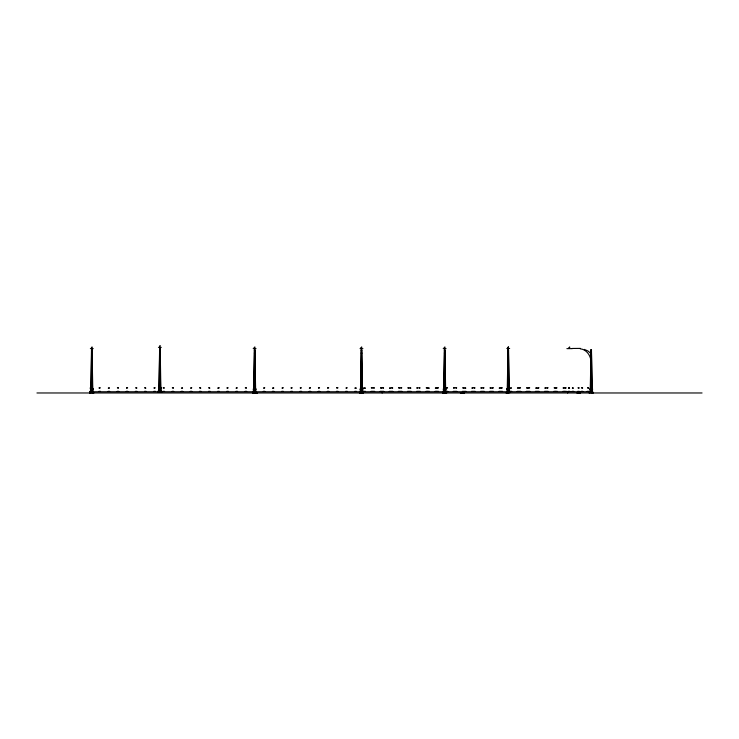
<?xml version="1.0" encoding="UTF-8"?>
<svg xmlns="http://www.w3.org/2000/svg" width="739" height="739" viewBox="0 0 739 739"><rect width="100%" height="100%" fill="white"/><g stroke="black" fill="none" stroke-linecap="round" stroke-linejoin="round"><path stroke-width="1.11" d="M592.225 388.899L591.459 349.833L590.932 350.074L590.553 388.899M92.781 388.899L92.015 349.833L91.479 350.074L90.814 388.899M158.876 387.661L159.642 348.596L160.178 348.826L160.843 387.661M253.634 388.899L254.401 349.833L254.927 350.074L255.602 388.899M360.493 388.899L361.26 349.833L361.796 350.074L362.461 388.899M443.649 388.899L444.416 349.833L444.952 350.074L445.626 388.899M507.259 388.732L508.026 349.667L508.561 349.907L509.226 388.732M590.258 388.899L591.089 349.833M380.982 388.104C382.377 387.06 379.015 388.705 381.527 387.855M590.904 353.51L588.013 351.025L584.364 349.399M91.645 349.833L91.1 388.899M159.707 348.596L159.162 387.661M254.456 349.833L253.92 388.899M361.325 349.833L360.78 388.899M444.481 349.833L443.945 388.899M508.09 349.667L507.545 388.732M361.851 388.104L362.433 388.104M381.287 387.716L381.426 387.753M569.566 388.104C566.813 388.483 570.406 387.079 568.901 388.104M569.002 387.818L569.492 388.104M588.05 387.818L588.549 387.781L587.995 387.781M93.308 392.658L92.883 389.619C94.49 388.344 89.105 388.344 90.712 389.619L90.287 392.658M161.37 391.411L160.945 388.381C162.552 387.107 157.167 387.107 158.774 388.381L158.349 391.411M256.119 392.658L255.703 389.619C257.301 388.344 251.925 388.344 253.532 389.619L253.107 392.658M362.988 392.658L362.563 389.619C364.17 388.344 358.794 388.344 360.392 389.619L359.976 392.658M446.144 392.658L445.719 389.619C447.326 388.344 441.95 388.344 443.548 389.619L443.132 392.658M509.753 392.492L509.328 389.453C510.935 388.178 505.55 388.178 507.157 389.453L506.732 392.492M592.752 392.658L592.327 389.619C593.934 388.344 588.558 388.344 590.156 389.619L589.74 392.658M569.141 387.726L569.409 387.781M588.189 387.726C589.306 387.929 585.999 388.16 588.614 387.855M158.442 347.376L161.278 347.376M506.815 348.457L509.661 348.457M90.38 348.623L93.225 348.623M253.191 348.623L256.036 348.623M360.059 348.623L362.904 348.623M443.215 348.623L446.06 348.623M566.887 348.623L572.328 348.623M159.541 348.826L160.178 348.826M580.254 348.826C586.018 349.307 590.378 354.932 590.849 360.512M507.924 349.907L508.561 349.907M91.479 350.074L92.116 350.074M254.299 350.074L254.927 350.074M361.168 350.074L361.796 350.074M444.324 350.074L444.952 350.074L445.331 388.899M590.932 350.074L591.56 350.074M159.227 386.931L160.492 386.931M158.876 387.328L160.843 387.328M92.43 388.178L90.01 388.104L91.165 387.855M99.118 387.855L100.282 387.855L99.118 388.104M118.369 388.104L117.381 387.855L118.536 387.855M126.48 387.855L127.635 387.855L126.48 388.104M136.78 387.855L135.625 387.855L136.78 388.104M144.733 387.855L145.879 388.104L144.816 387.855M154.054 387.855L155.208 387.855L154.072 388.104M164.317 387.855L163.162 387.855L164.15 388.104M173.462 387.855L172.307 387.855L173.443 388.104M199.659 387.855L200.823 388.104L199.742 387.855M208.777 387.855L209.913 388.104L208.851 387.855M227.021 387.855L228.175 387.855L227.039 388.104M246.438 387.855L245.274 387.855L246.42 388.104M291.055 387.855L292.219 387.855L291.138 388.104M300.21 387.855L301.364 387.855L300.376 388.104M318.417 387.855L319.571 387.855L318.583 388.104M327.562 387.855L328.726 387.855L327.58 388.104M347.062 387.855L345.917 388.104L346.979 387.855M361.676 387.855L363.302 388.104L360.844 388.178M372.41 387.855L371.255 387.855L372.244 388.104M374.396 387.855L373.232 387.855L374.22 388.104M383.55 387.855L382.386 387.855L383.55 388.104M392.658 387.855L391.504 387.855L392.658 388.104M398.607 387.855L399.771 387.855M400.649 387.855L401.804 387.855L400.815 388.104M408.916 387.855L407.752 387.855L408.741 388.104M416.861 387.855L418.025 387.855L416.861 388.104M420.02 387.855L418.856 387.855L419.844 388.104M427.336 387.855L426.181 387.855L427.318 388.104M446.43 387.855L447.585 387.855L446.43 388.104M453.552 387.855L454.707 387.855L453.552 388.104M456.702 387.855L455.538 387.855L456.526 388.104M463.806 387.855L462.651 387.855L463.806 388.104M464.683 388.104L465.847 388.104L464.859 387.855M474.955 387.855L473.801 387.855L474.789 388.104M480.904 387.855L482.068 387.855L480.978 388.104M482.9 387.855L484.054 387.855L482.918 388.104M490.04 387.855L491.204 387.855M501.153 387.855L502.317 387.855L501.153 388.104M508.728 387.855L509.457 387.855L508.728 388.104M519.397 387.855L520.561 387.855L519.48 388.104M528.542 387.855L529.706 387.855L528.542 388.104M555.238 387.855L554.084 387.855L555.238 388.104M555.904 387.855L557.058 387.855L555.904 388.104M563.192 387.855L564.347 387.855L563.192 388.104M579.071 387.855L577.916 387.855L579.071 388.104M582.609 387.855L581.445 387.855L582.609 388.104M158.479 388.003L161.241 388.003M507.61 388.012L508.875 388.012M109.427 388.104L108.263 388.104L109.261 387.855M182.579 388.104L181.415 388.104L182.404 387.855M236.166 388.104L237.302 387.855L236.24 388.104M253.985 388.178L255.518 387.855L254.401 388.104M272.636 388.104L273.79 388.104M356.17 388.104L355.006 388.104L356.152 388.104M364.124 388.104L365.278 388.104L364.142 388.104M389.508 388.104L390.672 388.104L389.582 388.104M409.757 388.104L410.921 388.104L409.923 387.855M429.165 388.104L428.001 388.104L429.082 388.104M444.01 388.178L445.599 388.104M491.204 388.104L490.206 388.104M500.312 388.104L499.148 388.104L500.229 387.855M511.443 388.104L510.289 388.104L511.277 387.855M517.411 388.104L518.566 388.104M527.664 388.104L526.51 387.855L527.591 388.104M536.81 388.104L535.655 388.104L536.736 387.855M565.012 388.104L566.157 387.855L565.095 388.104M572.337 388.104L573.492 388.104L572.503 387.855M590.618 388.178L591.874 388.178M158.774 388.381L160.945 388.381M507.259 388.409L509.226 388.409M90.814 388.575L92.781 388.575M253.634 388.575L255.602 388.575M360.493 388.575L362.461 388.575M443.649 388.575L445.626 388.575M590.258 388.575L592.225 388.575M506.862 389.083L509.614 389.083M90.417 389.25L93.179 389.25M253.237 389.25L255.99 389.25M360.105 389.25L362.858 389.25M443.261 389.25L446.014 389.25M589.87 389.25L592.623 389.25M507.157 389.453L509.328 389.453M90.712 389.619L92.883 389.619M253.532 389.619L255.703 389.619M360.392 389.619L362.563 389.619M443.548 389.619L445.719 389.619M590.156 389.619L592.327 389.619M158.774 390.571L160.945 390.571M158.349 390.876L161.37 390.876M89.761 391.337L91.303 391.337M98.869 391.337L100.532 391.337M108.014 391.337L109.677 391.337M117.131 391.337L118.785 391.337M126.23 391.337L127.884 391.337M135.376 391.337L137.029 391.337M144.484 391.337L146.146 391.337M153.804 391.337L155.458 391.337M162.913 391.337L164.566 391.337M172.058 391.337L173.711 391.337M181.166 391.337L182.829 391.337M190.265 391.337L191.928 391.337M199.419 391.337L201.073 391.337M208.527 391.337L210.181 391.337M217.663 391.337L219.317 391.337M226.771 391.337L228.425 391.337M235.917 391.337L237.57 391.337M245.025 391.337L246.687 391.337M255.315 391.337L255.786 391.337M263.278 391.337L264.931 391.337M272.386 391.337L274.04 391.337M281.698 391.337L283.36 391.337M290.815 391.337L292.468 391.337M299.96 391.337L301.614 391.337M309.068 391.337L310.722 391.337M318.167 391.337L319.821 391.337M327.312 391.337L328.975 391.337M336.421 391.337L338.083 391.337M345.649 391.337L347.302 391.337M354.757 391.337L356.42 391.337M362.433 391.337L363.551 391.337M363.874 391.337L365.528 391.337M371.006 391.337L372.659 391.337M372.983 391.337L374.636 391.337M380.114 391.337L381.804 391.337M382.137 391.337L383.8 391.337M389.259 391.337L390.913 391.337M391.254 391.337L392.908 391.337M398.358 391.337L400.011 391.337M400.399 391.337L402.053 391.337M407.503 391.337L409.166 391.337M409.508 391.337L411.161 391.337M416.62 391.337L418.274 391.337M418.607 391.337L420.26 391.337M425.932 391.337L427.585 391.337M427.752 391.337L429.414 391.337M435.04 391.337L436.703 391.337M436.869 391.337L438.523 391.337M445.22 391.337L445.848 391.337M446.18 391.337L447.834 391.337M453.303 391.337L454.956 391.337M455.289 391.337L456.951 391.337M462.402 391.337L464.055 391.337M464.434 391.337L466.097 391.337M471.547 391.337L473.2 391.337M473.551 391.337L475.205 391.337M480.655 391.337L482.308 391.337M482.65 391.337L484.304 391.337M489.791 391.337L491.444 391.337M491.795 391.337L493.449 391.337M498.899 391.337L500.562 391.337M500.903 391.337L502.557 391.337M509.707 391.337L507.508 391.291L507.508 389.804L508.977 389.804L508.977 391.291M510.039 391.337L511.693 391.337M517.161 391.337L518.815 391.337M519.147 391.337L520.81 391.337M526.26 391.337L527.914 391.337M528.293 391.337L529.955 391.337M535.405 391.337L537.059 391.337M537.41 391.337L539.064 391.337M544.514 391.337L546.176 391.337M546.509 391.337L548.162 391.337M553.834 391.337L555.488 391.337M555.654 391.337L557.308 391.337M562.942 391.337L564.596 391.337M564.762 391.337L566.425 391.337M568.069 391.337L569.815 391.337M572.088 391.337L573.741 391.337M577.667 391.337L579.321 391.337M581.196 391.337L582.859 391.337M587.117 391.337L588.863 391.337M507.157 391.642L509.328 391.642M92.883 391.809L89.761 391.836L89.761 393.074M93.216 391.753L589.205 391.753L589.205 393.074M590.156 391.809L592.327 391.809M506.732 391.947L509.753 391.947M90.287 392.113L93.308 392.113M253.107 392.113L256.119 392.113M359.976 392.113L362.988 392.113M443.132 392.113L446.144 392.113M589.74 392.113L592.752 392.113M89.761 392.658L93.835 393.074M589.205 392.658L593.278 393.074M253.348 392.954L257.486 392.954M460.379 392.991L464.526 392.991M576.854 392.991L580.503 392.991M36.95 392.972L702.05 392.972M580.494 348.402L572.328 348.457M591.403 349.833L591.939 388.899M508.395 349.667L508.94 388.732M361.63 349.833L362.175 388.899M254.77 349.833L255.315 388.899M160.012 348.596L160.557 387.661M91.95 349.833L92.495 388.899M591.246 349.833L591.246 388.899M567.672 391.753L567.672 392.991M518.399 387.855L517.697 387.855M508.238 348.66L508.238 388.732M446.679 393.074L442.596 393.074M444.638 348.826L444.638 388.899M399.476 388.104L398.681 387.855M382.137 391.753L382.137 392.991M363.514 393.074L359.44 393.074M361.482 348.826L361.482 388.899M273.624 387.855L272.709 388.104M256.655 393.074L252.581 393.074M254.613 348.826L254.613 388.899M161.896 391.836L157.823 391.836M159.855 347.589L159.855 387.661M91.802 348.826L91.802 388.899M92.042 353.076L91.802 353.51L91.562 353.011L92.07 353.057M160.095 351.829L159.855 352.263L159.615 351.764L160.132 351.819M254.853 353.076L254.613 353.51L254.373 353.011L254.89 353.057M361.722 353.076L361.482 353.51L361.242 353.011L361.75 353.057M444.878 353.076L444.361 353.057L444.915 353.057M508.478 352.909L508.238 353.344L507.998 352.845L508.515 352.891M160.151 345.926L159.467 346.369L160.151 345.926M508.534 346.997L507.841 347.45L508.534 346.997M92.089 347.164L91.405 347.616L92.089 347.164M254.9 347.164L254.216 347.616L254.9 347.164M361.768 347.164L361.085 347.616L361.768 347.164M444.924 347.164L444.241 347.616L444.924 347.164M569.723 347.164L569.076 347.616L569.723 347.164M191.678 387.855L190.533 388.104L191.66 387.855M219.067 387.855L217.913 388.104L219.067 387.855M264.682 387.855L263.527 388.104L264.664 387.855M283.111 387.855L281.947 388.104L283.092 387.855M310.472 387.855L309.318 388.104L310.454 387.855M337.834 387.855L336.67 387.855L337.815 387.855M436.453 387.855L435.308 388.104L436.435 387.855M438.273 387.855L437.137 388.104L438.273 387.855M472.951 387.855L471.815 388.104L472.932 387.855M493.199 387.855L492.045 388.104L493.181 387.855M538.814 387.855L537.678 388.104L538.814 387.855M545.927 387.855L544.782 388.104L545.909 387.855M547.913 387.855L546.777 388.104L547.895 387.855M160.594 388.732L159.125 388.732L159.125 390.22L160.594 390.22L160.594 388.732M92.532 389.97L91.063 389.97L91.063 391.458L92.532 391.458L92.532 389.97M255.352 389.97L253.883 389.97L253.883 391.458L255.352 391.458L255.352 389.97M362.212 389.97L360.743 389.97L360.743 391.458L362.212 391.458L362.212 389.97M445.368 389.97L443.899 389.97L443.899 391.458L445.368 391.458L445.368 389.97M591.976 389.97L590.507 389.97L590.507 391.458L591.976 391.458L591.976 389.97M510.279 392.492L506.206 392.908L510.279 392.492"/></g></svg>
